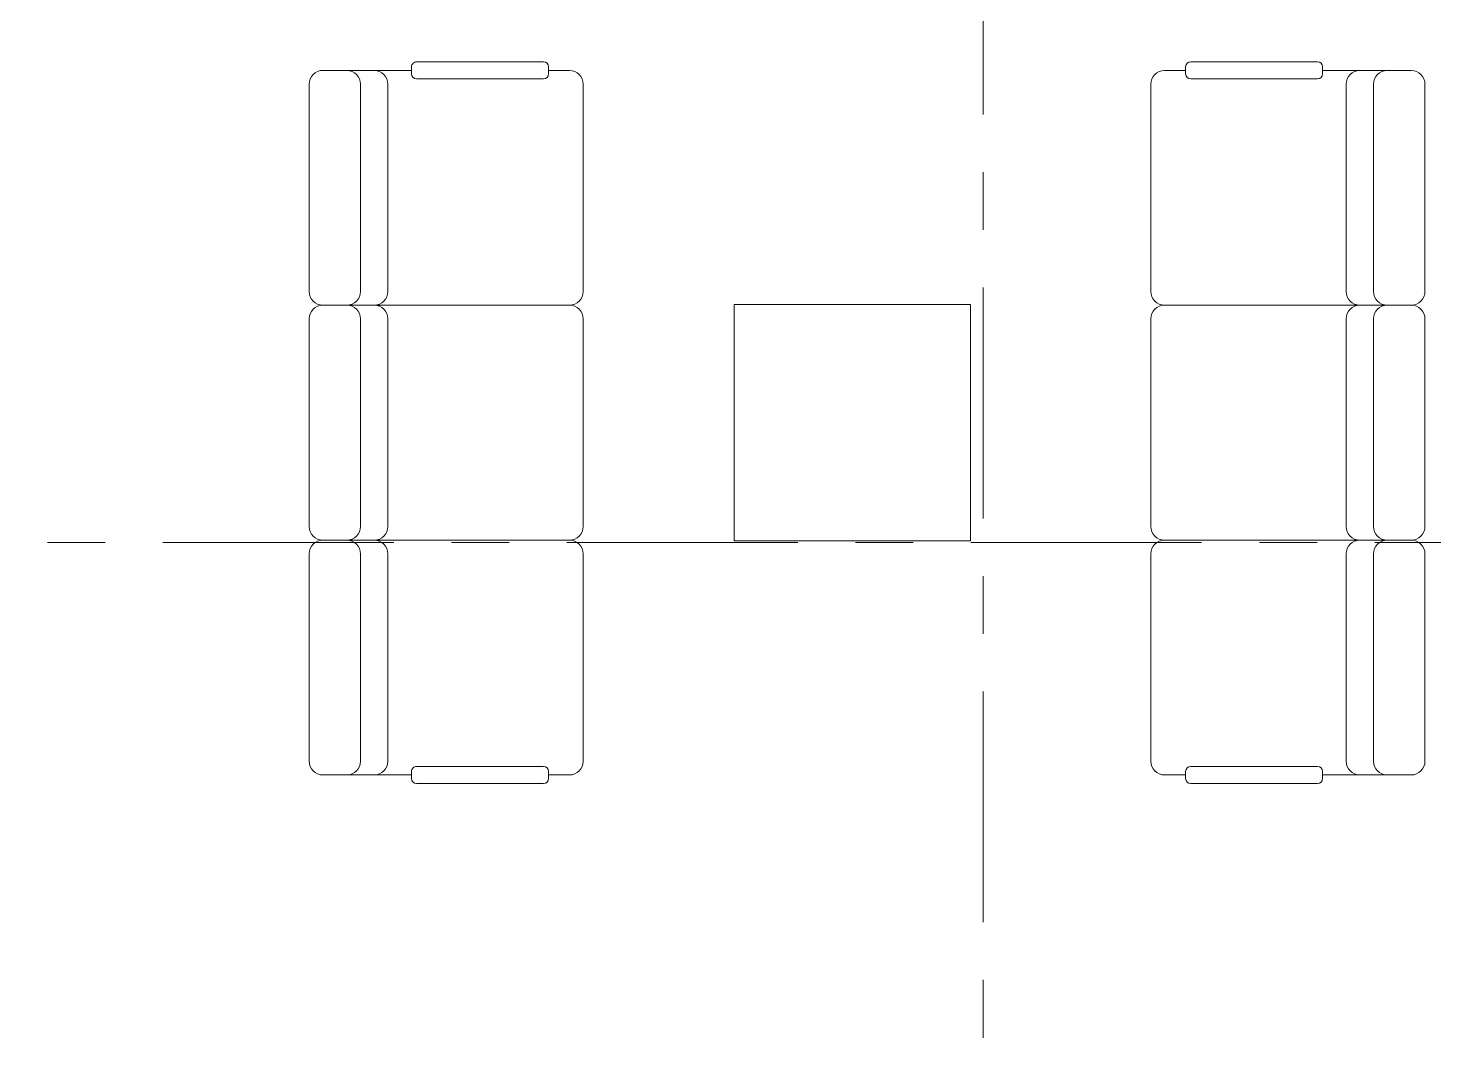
# Model space of a CAD drawing. Header units: millimetres. Extents: x -20144 to 117103, y -11426 to 48263.
# Drawn here: x 5324 to 9191, y 7015 to 9865 of the extents above; entities that cross this region are included whole.
import ezdxf

# ---------------------------------------------------------------- set-up
doc = ezdxf.new("R2010")
doc.units = ezdxf.units.MM
doc.linetypes.add('Grid Line', pattern=[22.225, 12.7, -3.175, 3.175, -3.175])
doc.layers.add('THIET BI', color=44, linetype='Continuous', lineweight=5)
doc.layers.add('TRUC', color=225, linetype='Continuous', lineweight=5)

# ---------------------------------------------------------------- blocks, each defined once
blk = doc.blocks.new('X-SOFA - X-SOFA-5801-MẶT BẰNG TẦNG 5 ĐẾN TẦNG 22')
at = {"layer": 'THIET BI', "lineweight": 9}
for p, q in [((-716.2, 969.2), (-658.4, 969.2)), ((-658.4, 959.8), (-658.4, 978.7)), ((-644.3, 992.8), (-295.7, 992.8)), ((-281.5, 978.7), (-281.5, 959.8)), ((-281.5, 969.2), (-103.7, 969.2)), ((-103.7, 969.2), (-37.7, 969.2)), ((-753.8, 360.8), (-753.8, 931.5)), ((-295.7, 945.7), (-644.3, 945.7)), ((-216.7, 360.8), (-216.7, 931.5)), ((-141.3, 360.8), (-141.3, 931.5)), ((0, 360.8), (0, 931.5)), ((-1250, 325), (-1900, 325)), ((-1900, 325), (-1900, -325)), ((-1900, 325), (-1900, -325)), ((-1250, 325), (-1900, 325)), ((-1250, -325), (-1250, 325)), ((-1250, -325), (-1250, 325)), ((-716.2, 323.1), (-103.7, 323.1)), ((-103.7, 323.1), (-37.7, 323.1)), ((-753.8, -285.4), (-753.8, 285.4)), ((-216.7, -285.4), (-216.7, 285.4)), ((-141.3, -285.4), (-141.3, 285.4)), ((0, 285.4), (0, -285.4)), ((-1900, -325), (-1250, -325)), ((-1900, -325), (-1250, -325)), ((-716.2, -323.1), (-37.7, -323.1)), ((-753.8, -360.8), (-753.8, -931.5)), ((-216.7, -360.8), (-216.7, -931.5)), ((-141.3, -360.8), (-141.3, -931.5)), ((0, -360.8), (0, -931.5)), ((-658.4, -959.8), (-658.4, -978.7)), ((-295.7, -945.7), (-644.3, -945.7)), ((-281.5, -978.7), (-281.5, -959.8)), ((-716.2, -969.2), (-658.4, -969.2)), ((-644.3, -992.8), (-295.7, -992.8)), ((-103.7, -969.2), (-281.5, -969.2)), ((-37.7, -969.2), (-103.7, -969.2))]:
    blk.add_line(p, q, dxfattribs=at)
for centre, radius, start, end in [((-716.2, 931.5), 37.7, 90, 180), ((-644.3, 978.7), 14.1, 90, 180), ((-295.7, 978.7), 14.1, 360, 90), ((-179, 931.5), 37.7, 90, 180), ((-103.7, 931.5), 37.7, 90, 180), ((-37.7, 931.5), 37.7, 360, 90), ((-644.3, 959.8), 14.1, 180, 270), ((-295.7, 959.8), 14.1, 270, 0), ((-716.2, 360.8), 37.7, 180, 270), ((-179, 360.8), 37.7, 180, 270), ((-103.7, 360.8), 37.7, 180, 270), ((-37.7, 360.8), 37.7, 270, 0), ((-716.2, 285.4), 37.7, 90, 180), ((-179, 285.4), 37.7, 90, 180), ((-103.7, 285.4), 37.7, 90, 180), ((-37.7, 285.4), 37.7, 360, 90), ((-716.2, -285.4), 37.7, 180, 270), ((-179, -285.4), 37.7, 180, 270), ((-103.7, -285.4), 37.7, 180, 270), ((-37.7, -285.4), 37.7, 270, 0), ((-716.2, -360.8), 37.7, 90, 180), ((-179, -360.8), 37.7, 90, 180), ((-103.7, -360.8), 37.7, 90, 180), ((-37.7, -360.8), 37.7, 360, 90), ((-716.2, -931.5), 37.7, 180, 270), ((-644.3, -959.8), 14.1, 90, 180), ((-295.7, -959.8), 14.1, 360, 90), ((-179, -931.5), 37.7, 180, 270), ((-103.7, -931.5), 37.7, 180, 270), ((-37.7, -931.5), 37.7, 270, 0), ((-644.3, -978.7), 14.1, 180, 270), ((-295.7, -978.7), 14.1, 270, 0)]:
    blk.add_arc(centre, radius, start, end, dxfattribs=at)
blk = doc.blocks.new('X-SOFA - X-SOFA-215461-MẶT BẰNG TẦNG 5 ĐẾN TẦNG 22')
at = {"layer": 'THIET BI', "lineweight": 9}
for p, q in [((-716.2, 969.2), (-658.4, 969.2)), ((-658.4, 959.8), (-658.4, 978.7)), ((-644.3, 992.8), (-295.7, 992.8)), ((-281.5, 978.7), (-281.5, 959.8)), ((-103.7, 969.2), (-281.5, 969.2)), ((-37.7, 969.2), (-103.7, 969.2)), ((-753.8, 360.8), (-753.8, 931.5)), ((-295.7, 945.7), (-644.3, 945.7)), ((-216.7, 360.8), (-216.7, 931.5)), ((-141.3, 360.8), (-141.3, 931.5)), ((0, 360.8), (0, 931.5)), ((-716.2, 323.1), (-37.7, 323.1)), ((-753.8, 285.4), (-753.8, -285.4)), ((-216.7, 285.4), (-216.7, -285.4)), ((-141.3, 285.4), (-141.3, -285.4)), ((0, -285.4), (0, 285.4)), ((-716.2, -323.1), (-103.7, -323.1)), ((-103.7, -323.1), (-37.7, -323.1)), ((-753.8, -360.8), (-753.8, -931.5)), ((-216.7, -360.8), (-216.7, -931.5)), ((-141.3, -360.8), (-141.3, -931.5)), ((0, -360.8), (0, -931.5)), ((-658.4, -959.8), (-658.4, -978.7)), ((-295.7, -945.7), (-644.3, -945.7)), ((-281.5, -978.7), (-281.5, -959.8)), ((-716.2, -969.2), (-658.4, -969.2)), ((-644.3, -992.8), (-295.7, -992.8)), ((-281.5, -969.2), (-103.7, -969.2)), ((-103.7, -969.2), (-37.7, -969.2))]:
    blk.add_line(p, q, dxfattribs=at)
for centre, radius, start, end in [((-716.2, 931.5), 37.7, 90, 180), ((-644.3, 978.7), 14.1, 90, 180), ((-295.7, 978.7), 14.1, 0, 90), ((-179, 931.5), 37.7, 90, 180), ((-103.7, 931.5), 37.7, 90, 180), ((-37.7, 931.5), 37.7, 0, 90), ((-644.3, 959.8), 14.1, 180, 270), ((-295.7, 959.8), 14.1, 270, 0), ((-716.2, 360.8), 37.7, 180, 270), ((-179, 360.8), 37.7, 180, 270), ((-103.7, 360.8), 37.7, 180, 270), ((-37.7, 360.8), 37.7, 270, 0), ((-716.2, 285.4), 37.7, 90, 180), ((-179, 285.4), 37.7, 90, 180), ((-103.7, 285.4), 37.7, 90, 180), ((-37.7, 285.4), 37.7, 360, 90), ((-716.2, -285.4), 37.7, 180, 270), ((-179, -285.4), 37.7, 180, 270), ((-103.7, -285.4), 37.7, 180, 270), ((-37.7, -285.4), 37.7, 270, 0), ((-716.2, -360.8), 37.7, 90, 180), ((-179, -360.8), 37.7, 90, 180), ((-103.7, -360.8), 37.7, 90, 180), ((-37.7, -360.8), 37.7, 360, 90), ((-716.2, -931.5), 37.7, 180, 270), ((-644.3, -959.8), 14.1, 90, 180), ((-295.7, -959.8), 14.1, 0, 90), ((-179, -931.5), 37.7, 180, 270), ((-103.7, -931.5), 37.7, 180, 270), ((-37.7, -931.5), 37.7, 270, 0), ((-644.3, -978.7), 14.1, 180, 270), ((-295.7, -978.7), 14.1, 270, 0)]:
    blk.add_arc(centre, radius, start, end, dxfattribs=at)

msp = doc.modelspace()

# ---------------------------------------------------------------- linework, layer by layer
at = {"layer": 'TRUC', "linetype": 'Grid Line', "ltscale": 50}
for p, q in [((7950.5, 43599.9), (7950.5, -4500.1)), ((43000.5, 8449.9), (-14407, 8449.9))]:
    msp.add_line(p, q, dxfattribs=at)

# ---------------------------------------------------------------- block references
at = {"lineweight": 9, "rotation": 180}
msp.add_blockref('X-SOFA - X-SOFA-215461-MẶT BẰNG TẦNG 5 ĐẾN TẦNG 22', (6096.7, 8779.4), dxfattribs=at)
at = {"lineweight": 9}
msp.add_blockref('X-SOFA - X-SOFA-5801-MẶT BẰNG TẦNG 5 ĐẾN TẦNG 22', (9166, 8779.4), dxfattribs=at)

doc.saveas('drawing.dxf')
